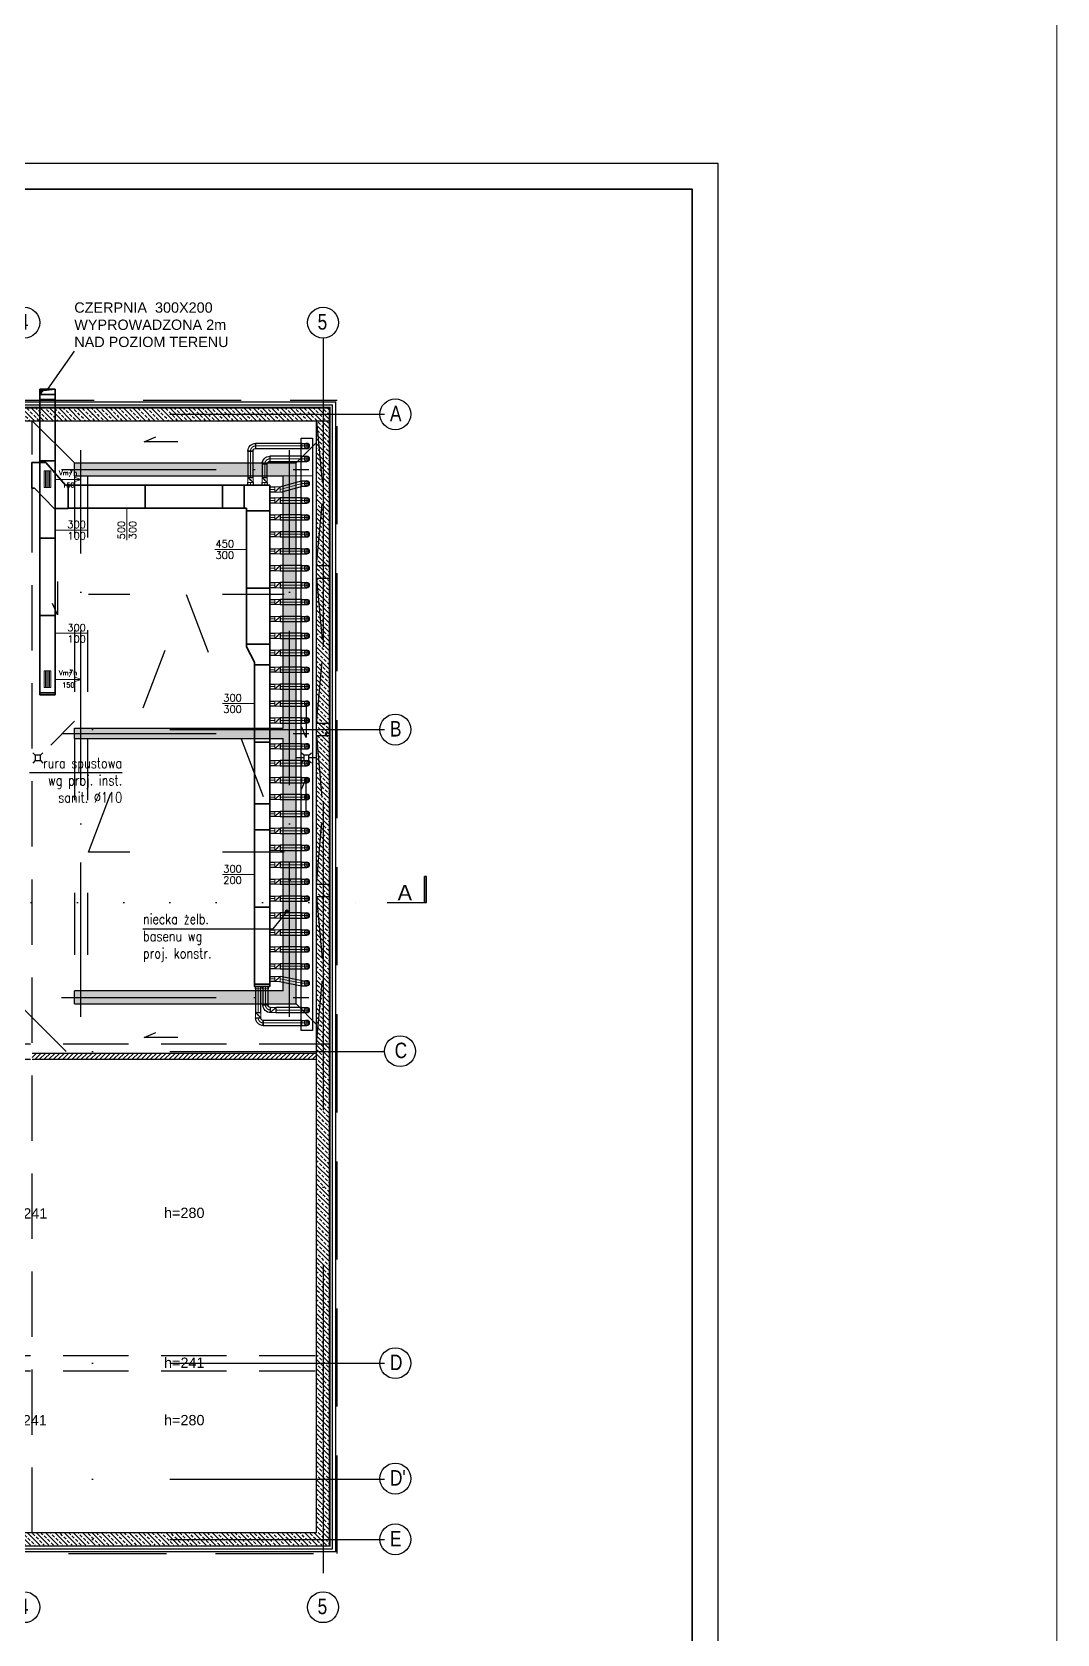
# Model space of a CAD drawing. Header units: millimetres. Extents: x -135140 to 267856, y -70704 to 149933.
# Drawn here: x -33626 to -13727, y -54826 to -23729 of the extents above; entities that cross this region are included whole.
import ezdxf
from ezdxf.enums import TextEntityAlignment as Align

# ---------------------------------------------------------------- set-up
doc = ezdxf.new("R2010")
doc.units = ezdxf.units.MM
doc.header["$LTSCALE"] = 99.9
for name, pattern in [('ACAD_ISO03W100', [30, 12, -18]), ('ACAD_ISO07W100', [3, 0, -3]), ('ACAD_ISO10W100', [18, 12, -3, 0, -3]), ('DASHDOT', [25.4, 12.7, -6.35, 0, -6.35]), ('HIDDEN', [9.525, 6.35, -3.175])]:
    doc.linetypes.add(name, pattern=pattern)
for name, color, linetype in [('+48_HACZE', 253, 'Continuous'), ('+48_IZOLACJE', 250, 'Continuous'), ('+48_MEBLE', 251, 'Continuous'), ('+48_OPISY', 251, 'Continuous'), ('+48_OPISY T', 251, 'Continuous'), ('+48_OSIE', 8, 'Continuous'), ('+48_PODCIĄG', 250, 'ACAD_ISO03W100'), ('+48_SCIANY', 250, 'Continuous'), ('+48_WEŁNA', 252, 'Continuous'), ('+48_WIDOK', 250, 'Continuous'), ('CP_LINENORM', 253, 'Continuous'), ('SCHODY_', 250, 'Continuous')]:
    doc.layers.add(name, color=color, linetype=linetype)
for name, color, linetype, lineweight in [('2DH_SYM', 64, 'Continuous', 18), ('2DL_OBJ', 64, 'Continuous', 18), ('2DL_PFX_N1', 10, 'CPFLEX', 30), ('2DL_PRE_N1', 10, 'Continuous', 35), ('2DL_PRO_N1', 10, 'Continuous', 30), ('2DL_SYM', 64, 'Continuous', 18), ('CP_AXISAC', 7, 'DASHDOT', 0), ('CP_FRAME', 223, 'Continuous', 35), ('CP_HIDDEAC', 203, 'HIDDEN', 0)]:
    doc.layers.add(name, color=color, linetype=linetype, lineweight=lineweight)
doc.styles.add('ARIAL', font='ARIAL.TTF')
doc.styles.add('CP_ATTR', font='ROMANS.SHX')
doc.styles.get("Standard").update_dxf_attribs({"font": 'ARIAL.TTF'})
doc.styles.add('WRP_ARIAL', font='ARIAL.TTF', dxfattribs={"width": 0.8})
doc.linetypes.add('CPFLEX', pattern='A,0.0001,-0.2,[131,ltypeshp.shx,S=0.2,R=0,X=-0.2,Y=0],-0.4,[131,ltypeshp.shx,S=0.2,R=180,X=0.2,Y=0],-0.2', length=0.8001)
doc.linetypes.add('ZIGZAG', pattern='A,0.00254,-5.08,[131,ltypeshp.shx,S=5.08,R=0,X=-5.08,Y=0],-10.16,[131,ltypeshp.shx,S=5.08,R=180,X=5.08,Y=0],-5.08', length=20.32254)
pattern_1 = [(135, (-740631.18, -76045.33), (-89.802561, -89.802561), []), (135, (-740631.18, -75955.52), (-89.802561, -89.802561), [63.5, -31.75])]

# ---------------------------------------------------------------- blocks, each defined once
blk = doc.blocks.new('OZN_OSI')
at = {"layer": '+48_OSIE', "linetype": 'Continuous', "ltscale": 5}
blk.add_circle((0, -30), 30, dxfattribs=at)
at = {"layer": '+48_OSIE', "linetype": 'Continuous', "ltscale": 5, "style": 'WRP_ARIAL', "width": 0.8}
blk.add_attdef('NR', (-23.3, -43.5), '', height=30, dxfattribs=at)
blk = doc.blocks.new('kratka 10x10')
for p, q in [((-5, 5.1), (-10, 10.1)), ((5, 5.1), (10, 10.1)), ((-5, -4.9), (-10, -9.9)), ((5, -4.9), (10, -9.9))]:
    blk.add_line(p, q)
blk.add_lwpolyline([(5, 5.1), (-5, 5.1), (-5, -4.9), (5, -4.9)], close=True)
blk = doc.blocks.new('2CP_AC_PIPE_RE')
at = {"ltscale": 0.15}
for p, q in [((1, 0.5), (0, 0.5)), ((0, 0.5), (0, -0.5)), ((1, -0.5), (1, 0.5)), ((0, -0.5), (1, -0.5))]:
    blk.add_line(p, q, dxfattribs=at)
at = {"linetype": 'ByBlock', "ltscale": 0.15, "style": 'CP_ATTR', "flags": 9}
for tag in ['NAME', 'PRODUCER', 'PRODUCT-TYPE', 'ARTICLE', 'FLOW', 'OTHER']:
    blk.add_attdef(tag, (0, 0), '', height=0.0001, dxfattribs=at)
blk = doc.blocks.new('2CP_AC_ECAP_RE_W30_L4_T0')
at = {"ltscale": 0.15}
for p, q in [((0, -15), (0, 15)), ((0, 15), (4, 15)), ((4, 15), (4, -15)), ((4, -15), (0, -15))]:
    blk.add_line(p, q, dxfattribs=at)
at = {"linetype": 'ByBlock', "ltscale": 0.15, "style": 'CP_ATTR', "flags": 9}
for tag in ['NAME', 'PRODUCER', 'PRODUCT-TYPE', 'ARTICLE', 'FLOW', 'OTHER']:
    blk.add_attdef(tag, (0, 0), '', height=0.0001, dxfattribs=at)
blk = doc.blocks.new('PDLAC025')
for p, q in [((-0.5, -0.5), (-0.5, 0.5)), ((-0.5, 0.5), (0.5, 0.5)), ((-0.5, 0.3), (0.5, 0.3)), ((-0.5, 0.1), (0.5, 0.1)), ((0.5, 0.5), (0.5, -0.5)), ((-0.5, -0.1), (0.5, -0.1)), ((-0.5, -0.3), (0.5, -0.3)), ((0.5, -0.5), (-0.5, -0.5))]:
    blk.add_line(p, q)
at = {"linetype": 'ByBlock', "style": 'CP_ATTR', "flags": 9}
for tag, p in [('NAME', (-0.092, -0.018)), ('NUMBER', (-0.092, -0.018)), ('GROUP', (-0.092, -0.018)), ('ARTICLE', (-0.092, -0.019)), ('CHARACTER', (-0.092, -0.019)), ('TEMPERATURE', (-0.092, -0.018)), ('FLOW', (-0.092, -0.018)), ('PRODUCT-TYPE', (-0.092, -0.019)), ('ORDER-NO', (-0.092, -0.019)), ('PRODUCER', (-0.092, -0.019)), ('PN', (-0.091, -0.018)), ('OTHER', (-0.091, -0.018)), ('DN', (-0.091, -0.019)), ('POWER', (-0.091, -0.019)), ('VOLTAGE', (-0.091, -0.019))]:
    blk.add_attdef(tag, text='', height=0.00005, dxfattribs=at).set_placement(p, align=Align.MIDDLE_LEFT)
blk = doc.blocks.new('CPLS_464')
for p, q in [((-0.5, 0), (0.5, 0)), ((0.5, 0), (0.219, 0.094)), ((0.5, 0), (0.219, -0.094))]:
    blk.add_line(p, q)
at = {"style": 'CP_ATTR'}
for s, height, p in [('Vm/h', 0.1875, (-0.37, 0.16)), ('3', 0.125, (0.031, 0.25))]:
    blk.add_text(s, height=height, dxfattribs=at).set_placement(p)
blk.add_attdef('VAL', text='', height=0.188, dxfattribs=at).set_placement((0, -0.219), align=Align.MIDDLE)
blk = doc.blocks.new('CPHS_DS06')
blk.add_line((0, 0), (1.55, 0))
at = {"style": 'CP_ATTR', "flags": 12}
for tag, p in [('EVAL_W_MM', (1.042, 0.275)), ('EVAL_H_MM', (1.042, -0.275))]:
    blk.add_attdef(tag, text='', height=0.35, dxfattribs=at).set_placement(p, align=Align.MIDDLE)
at = {"linetype": 'ByBlock', "style": 'CP_ATTR', "flags": 9}
blk.add_attdef('VAL', text='', height=0.00005, dxfattribs=at).set_placement((0.408, 0.182), align=Align.MIDDLE_LEFT)
blk = doc.blocks.new('ReZplus')
blk.add_hatch(color=256).paths.add_polyline_path([(0.5, 0.5), (-0.5, 0.5), (0.25, 0.25), (0.5, -0.5)])
for p, q in [((0.5, 0.5), (-0.5, 0.5)), ((-0.5, 0.5), (-0.5, -0.5)), ((-0.5, 0.5), (0.25, 0.25)), ((0.25, 0.25), (0.5, -0.5)), ((0.5, -0.5), (0.5, 0.5)), ((-0.5, -0.5), (0.5, -0.5))]:
    blk.add_line(p, q)
blk = doc.blocks.new('2CP_AC_ELBZ_RE_W30_H10_R5_A90_E5_F5_S0_T0_ys')
at = {"ltscale": 0.15}
for p, q in [((0, -15), (0, 15)), ((0, 15), (10, 15)), ((0, -15), (10, -15))]:
    blk.add_line(p, q, dxfattribs=at)
at = {"ltscale": 0.15, "xscale": 10, "yscale": 30}
blk.add_blockref('ReZplus', (15, 0), dxfattribs=at)
at = {"linetype": 'ByBlock', "ltscale": 0.15, "style": 'CP_ATTR', "flags": 9}
for tag in ['NAME', 'PRODUCER', 'PRODUCT-TYPE', 'ARTICLE', 'FLOW', 'OTHER']:
    blk.add_attdef(tag, (0, 0), '', height=0.0001, dxfattribs=at)
blk = doc.blocks.new('A3_POZIOM')
at = {"linetype": 'Continuous'}
blk.add_lwpolyline([(-395, 0), (0, 0), (0, 287), (-395, 287)], close=True, dxfattribs=at)
at = {"layer": 'CP_LINENORM', "linetype": 'Continuous'}
blk.add_lwpolyline([(-415, -5), (5, -5), (5, 292), (-415, 292)], close=True, dxfattribs=at)
blk.add_lwpolyline([(-185, -5), (-185, 0)], dxfattribs=at)
blk = doc.blocks.new('2CP_AC_BEND_RE_W450_W450_A90_E50_F50')
at = {"ltscale": 0.15}
for p, q in [((50, 225), (0, 225)), ((0, 225), (0, -225)), ((500, 275), (50, 275)), ((50, 275), (50, 225)), ((500, -225), (500, 275)), ((0, -225), (500, -225))]:
    blk.add_line(p, q, dxfattribs=at)
at = {"linetype": 'ByBlock', "ltscale": 0.15, "style": 'CP_ATTR', "flags": 9}
for tag in ['NAME', 'PRODUCER', 'PRODUCT-TYPE', 'ARTICLE', 'FLOW', 'OTHER']:
    blk.add_attdef(tag, (0, 0), '', height=0.0001, dxfattribs=at)
blk = doc.blocks.new('2CP_AC_STAT_RO_D100_L100_L30')
at = {"ltscale": 0.15}
for p, q in [((0, 50), (0, 80)), ((0, -50), (0, 50)), ((0, 50), (100, 50)), ((100, -50), (0, -50)), ((0, -50), (0, -80))]:
    blk.add_line(p, q, dxfattribs=at)
at = {"layer": 'CP_AXISAC', "ltscale": 0.15}
blk.add_line((0, 0), (100, 0), dxfattribs=at)
at = {"layer": 'CP_HIDDEAC', "ltscale": 0.15}
blk.add_line((100, 50), (100, -50), dxfattribs=at)
at = {"linetype": 'ByBlock', "ltscale": 0.15, "style": 'CP_ATTR', "flags": 9}
for tag in ['NAME', 'PRODUCER', 'PRODUCT-TYPE', 'ARTICLE', 'FLOW', 'OTHER']:
    blk.add_attdef(tag, (0, 0), '', height=0.0001, dxfattribs=at)
blk = doc.blocks.new('RoZplus')
blk.add_hatch(color=256).paths.add_polyline_path([(0, 0.5, -0.6), (0, -0.5, 1)])
for centre, radius, start, end in [((0, 0), 0.5, 90, 270), ((0, 0), 0.5, 270, 90), ((-0.27, 0), 0.567, 298.0725, 61.9275)]:
    blk.add_arc(centre, radius, start, end)
blk = doc.blocks.new('2CP_AC_ELBZ_RO_D100_D100_R100_A90_E0_F0_ys')
at = {"ltscale": 0.15}
for p, q in [((0, -50), (0, 50)), ((0, 50), (0, 50)), ((0, 50), (100, 50)), ((0, -50), (0, -50)), ((0, -50), (100, -50))]:
    blk.add_line(p, q, dxfattribs=at)
at = {"layer": 'CP_AXISAC', "ltscale": 0.15}
for p, q in [((0, 0), (150, 0)), ((100, 50), (100, -50))]:
    blk.add_line(p, q, dxfattribs=at)
at = {"ltscale": 0.15, "xscale": 100, "yscale": 100}
blk.add_blockref('RoZplus', (100, 0), dxfattribs=at)
at = {"linetype": 'ByBlock', "ltscale": 0.15, "style": 'CP_ATTR', "flags": 9}
for tag in ['NAME', 'PRODUCER', 'PRODUCT-TYPE', 'ARTICLE', 'FLOW', 'OTHER']:
    blk.add_attdef(tag, (0, 0), '', height=0.0001, dxfattribs=at)
blk = doc.blocks.new('2DL_D031')
for p, q in [((1, 0.5), (0, 0.5)), ((0, 0.5), (0, -0.5)), ((0.88, 0.37), (0.12, -0.37)), ((0.42, 0.01), (0.41, 0)), ((0.43, 0.03), (0.42, 0.01)), ((0.44, 0.04), (0.43, 0.03)), ((0.46, 0.04), (0.44, 0.04)), ((0.48, 0.05), (0.46, 0.04)), ((0.5, 0.05), (0.48, 0.05)), ((0.52, 0.05), (0.5, 0.05)), ((0.54, 0.04), (0.52, 0.05)), ((0.56, 0.04), (0.54, 0.04)), ((0.57, 0.03), (0.56, 0.04)), ((0.58, 0.01), (0.57, 0.03)), ((0.59, 0), (0.58, 0.01)), ((1, -0.5), (1, 0.5)), ((0, -0.5), (1, -0.5)), ((0.41, 0), (0.42, -0.01)), ((0.42, -0.01), (0.43, -0.03)), ((0.43, -0.03), (0.44, -0.04)), ((0.44, -0.04), (0.46, -0.04)), ((0.46, -0.04), (0.48, -0.05)), ((0.48, -0.05), (0.5, -0.05)), ((0.5, -0.05), (0.52, -0.05)), ((0.52, -0.05), (0.54, -0.04)), ((0.54, -0.04), (0.56, -0.04)), ((0.56, -0.04), (0.57, -0.03)), ((0.57, -0.03), (0.58, -0.01)), ((0.58, -0.01), (0.59, 0))]:
    blk.add_line(p, q)
at = {"linetype": 'ByBlock', "style": 'CP_ATTR', "flags": 9}
for tag in ['NAME', 'NUMBER', 'GROUP', 'ARTICLE', 'PRODUCT-TYPE', 'ORDER-NO', 'PRODUCER', 'DN', 'PN', 'CHARACTER', 'TEMPERATURE', 'POWER', 'VOLTAGE', 'FLOW', 'OTHER']:
    blk.add_attdef(tag, text='', height=0.00005, dxfattribs=at).set_placement((-0.09, -0.02), align=Align.MIDDLE_LEFT)
blk = doc.blocks.new('2CP_AC_STAT_RO_D100_L50_L25')
at = {"ltscale": 0.15}
for p, q in [((0, 50), (0, 75)), ((0, -50), (0, 50)), ((0, 50), (50, 50)), ((50, -50), (0, -50)), ((0, -50), (0, -75))]:
    blk.add_line(p, q, dxfattribs=at)
at = {"layer": 'CP_AXISAC', "ltscale": 0.15}
blk.add_line((0, 0), (50, 0), dxfattribs=at)
at = {"layer": 'CP_HIDDEAC', "ltscale": 0.15}
blk.add_line((50, 50), (50, -50), dxfattribs=at)
at = {"linetype": 'ByBlock', "ltscale": 0.15, "style": 'CP_ATTR', "flags": 9}
for tag in ['NAME', 'PRODUCER', 'PRODUCT-TYPE', 'ARTICLE', 'FLOW', 'OTHER']:
    blk.add_attdef(tag, (0, 0), '', height=0.0001, dxfattribs=at)
blk = doc.blocks.new('2CP_AC_ELBW_RO_D100_D100_R100_A90_E0_F0')
at = {"ltscale": 0.15}
for p, q in [((0, -50), (0, 50)), ((0, 50), (0, 50)), ((150, 100), (50, 100)), ((50, 100), (50, 100)), ((150, 100), (150, 100)), ((0, -50), (0, -50))]:
    blk.add_line(p, q, dxfattribs=at)
for radius in [150, 50]:
    blk.add_arc((0, 100), radius, 270, 0, dxfattribs=at)
at = {"layer": 'CP_AXISAC', "ltscale": 0.15}
for p, q in [((0, 0), (0, 0)), ((100, 100), (100, 100))]:
    blk.add_line(p, q, dxfattribs=at)
blk.add_arc((0, 100), 100, 270, 0, dxfattribs=at)
at = {"linetype": 'ByBlock', "ltscale": 0.15, "style": 'CP_ATTR', "flags": 9}
for tag in ['NAME', 'PRODUCER', 'PRODUCT-TYPE', 'ARTICLE', 'FLOW', 'OTHER']:
    blk.add_attdef(tag, (0, 0), '', height=0.0001, dxfattribs=at)
blk = doc.blocks.new('2CP_AC_PIPE_RO')
at = {"ltscale": 0.15}
for p, q in [((1, 0.5), (0, 0.5)), ((0, 0.5), (0, -0.5)), ((1, -0.5), (1, 0.5)), ((0, -0.5), (1, -0.5))]:
    blk.add_line(p, q, dxfattribs=at)
at = {"layer": 'CP_AXISAC', "ltscale": 0.15}
blk.add_line((0, 0), (1, 0), dxfattribs=at)
at = {"linetype": 'ByBlock', "ltscale": 0.15, "style": 'CP_ATTR', "flags": 9}
for tag in ['NAME', 'PRODUCER', 'PRODUCT-TYPE', 'ARTICLE', 'FLOW', 'OTHER']:
    blk.add_attdef(tag, (0, 0), '', height=0.0001, dxfattribs=at)
blk = doc.blocks.new('2CP_AC_TRNS_RE_W450_W300_L400_H300_O75_Z0_E50_F50')
at = {"ltscale": 0.15}
for p, q in [((0, -225), (0, 225)), ((0, 225), (50, 225)), ((50, 225), (350, 225)), ((400, 225), (350, 225)), ((400, -75), (400, 225)), ((0, -225), (50, -225)), ((50, -225), (350, -75)), ((350, -75), (400, -75))]:
    blk.add_line(p, q, dxfattribs=at)
at = {"linetype": 'ByBlock', "ltscale": 0.15, "style": 'CP_ATTR', "flags": 9}
for tag in ['NAME', 'PRODUCER', 'PRODUCT-TYPE', 'ARTICLE', 'FLOW', 'OTHER']:
    blk.add_attdef(tag, (0, 0), '', height=0.0001, dxfattribs=at)
blk = doc.blocks.new('2CP_AC_ECAP_RE_W300_L40_T0')
at = {"ltscale": 0.15}
for p, q in [((0, -150), (0, 150)), ((0, 150), (40, 150)), ((40, 150), (40, -150)), ((40, -150), (0, -150))]:
    blk.add_line(p, q, dxfattribs=at)
at = {"linetype": 'ByBlock', "ltscale": 0.15, "style": 'CP_ATTR', "flags": 9}
for tag in ['NAME', 'PRODUCER', 'PRODUCT-TYPE', 'ARTICLE', 'FLOW', 'OTHER']:
    blk.add_attdef(tag, (0, 0), '', height=0.0001, dxfattribs=at)
blk = doc.blocks.new('2CP_AC_PIPE_FX')
at = {"ltscale": 0.8}
for p, q in [((1, 0.5), (0, 0.5)), ((0, -0.5), (1, -0.5))]:
    blk.add_line(p, q, dxfattribs=at)
at = {"layer": 'CP_AXISAC', "ltscale": 0.15}
blk.add_line((0, 0), (1, 0), dxfattribs=at)
at = {"linetype": 'ByBlock', "ltscale": 0.15, "style": 'CP_ATTR', "flags": 9}
for tag in ['NAME', 'PRODUCER', 'PRODUCT-TYPE', 'ARTICLE', 'FLOW', 'OTHER']:
    blk.add_attdef(tag, (0, 0), '', height=0.0001, dxfattribs=at)
blk = doc.blocks.new('CPHS_DS07')
blk.add_line((0, 0), (-1.55, 0))
at = {"style": 'CP_ATTR', "flags": 12}
for tag, p in [('EVAL_W_MM', (-1.058, 0.275)), ('EVAL_H_MM', (-1.058, -0.275))]:
    blk.add_attdef(tag, text='', height=0.35, dxfattribs=at).set_placement(p, align=Align.MIDDLE)
at = {"linetype": 'ByBlock', "style": 'CP_ATTR', "flags": 9}
blk.add_attdef('VAL', text='', height=0.00005, dxfattribs=at).set_placement((-1.142, 0.182), align=Align.MIDDLE_LEFT)
blk = doc.blocks.new('2CP_AC_LEVL_RE_W500_W450_L700_O415x58_E50_F50_A47')
at = {"ltscale": 0.15}
for p, q in [((429, 641), (50, 250)), ((650, 641), (429, 641)), ((650, 641), (700, 641)), ((700, 641), (700, 191)), ((0, -250), (0, 250)), ((0, 250), (50, 250)), ((271, -250), (650, 191)), ((700, 191), (650, 191)), ((0, -250), (50, -250)), ((50, -250), (271, -250))]:
    blk.add_line(p, q, dxfattribs=at)
at = {"linetype": 'ByBlock', "ltscale": 0.15, "style": 'CP_ATTR', "flags": 9}
for tag in ['NAME', 'PRODUCER', 'PRODUCT-TYPE', 'ARTICLE', 'FLOW', 'OTHER']:
    blk.add_attdef(tag, (0, 0), '', height=0.0001, dxfattribs=at)
blk = doc.blocks.new('2CP_AC_TRNS_RE_W300_W300_L500_H200_O0_Z0_E50_F50')
at = {"ltscale": 0.15}
for p, q in [((0, -150), (0, 150)), ((0, 150), (50, 150)), ((50, 150), (450, 150)), ((500, 150), (450, 150)), ((500, -150), (500, 150)), ((0, -150), (50, -150)), ((50, -150), (450, -150)), ((450, -150), (500, -150))]:
    blk.add_line(p, q, dxfattribs=at)
at = {"linetype": 'ByBlock', "ltscale": 0.15, "style": 'CP_ATTR', "flags": 9}
for tag in ['NAME', 'PRODUCER', 'PRODUCT-TYPE', 'ARTICLE', 'FLOW', 'OTHER']:
    blk.add_attdef(tag, (0, 0), '', height=0.0001, dxfattribs=at)

msp = doc.modelspace()

# ---------------------------------------------------------------- hatches: boundary and pattern name
at = {"layer": '+48_HACZE'}
h = msp.add_hatch(dxfattribs=at)
h.set_pattern_fill('ANSI33', color=256, scale=20, angle=90, style=0)
h.set_pattern_definition(pattern_1)
h.paths.add_polyline_path([(-27851, -31149), (-27976, -31149), (-27976, -36030), (-27899, -36030), (-27851, -36030)])
h.paths.add_polyline_path([(-27976, -31149), (-33776, -31149), (-33776, -31273), (-28101, -31273), (-28101, -36030), (-27976, -36030)])
h.paths.add_polyline_path([(-27976, -31024), (-33776, -31024), (-33776, -31149), (-27976, -31149)])
h.paths.add_polyline_path([(-27851, -31024), (-27976, -31024), (-27976, -31149), (-27851, -31149)])
h = msp.add_hatch(dxfattribs=at)
h.set_pattern_fill('ANSI33', color=256, scale=20, angle=90, style=0)
h.set_pattern_definition([(135, (-740631.18, -76045.33), (-89.802561, -89.802561), []), (135, (-740631.18, -75955.52), (-89.802561, -89.802561), [63.5, -31.75])])
h.paths.add_polyline_path([(-32801, -42594), (-32801, -42344), (-28751, -42344), (-28751, -37444), (-32801, -37444), (-32801, -37244), (-28751, -37244), (-28751, -32344), (-32801, -32344), (-32801, -32094), (-28501, -32094), (-28501, -42594)])
h = msp.add_hatch(dxfattribs=at)
h.set_pattern_fill('ANSI33', color=256, scale=20, angle=90, style=0)
h.set_pattern_definition(pattern_1)
h.paths.add_polyline_path([(-27976, -36030), (-28101, -36030), (-28101, -37269), (-27976, -37269)])
h.paths.add_polyline_path([(-27851, -36030), (-27899, -36030), (-27976, -36030), (-27976, -37269), (-27851, -37269)])
h.paths.add_polyline_path([(-27851, -37269), (-27976, -37269), (-27976, -40624), (-27851, -40624)])
h.paths.add_polyline_path([(-27976, -37269), (-28101, -37269), (-28101, -40624), (-27976, -40624)])
h = msp.add_hatch(dxfattribs=at)
h.set_pattern_fill('ANSI33', color=256, scale=20, angle=90, style=0)
h.set_pattern_definition(pattern_1)
h.paths.add_polyline_path([(-27851, -43519), (-27976, -43519), (-27976, -49569), (-27851, -49569)])
h.paths.add_polyline_path([(-27976, -43519), (-28101, -43519), (-28101, -49569), (-27976, -49569)])
h.paths.add_polyline_path([(-27976, -40624), (-28101, -40624), (-28101, -43519), (-27976, -43519)])
h.paths.add_polyline_path([(-27851, -40624), (-27976, -40624), (-27976, -43519), (-27851, -43519)])
h = msp.add_hatch(dxfattribs=at)
h.set_pattern_fill('ANSI31', color=256, scale=20, angle=180, style=0)
h.set_pattern_definition([(225, (-740631.18, -76045.325), (44.9012806, -44.9012806), [])])
h.paths.add_polyline_path([(-30631, -43669), (-30631, -43549), (-33626, -43549), (-33626, -43669)])
h.paths.add_polyline_path([(-28101, -43669), (-28101, -43549), (-30631, -43549), (-30631, -43669)])
h = msp.add_hatch(dxfattribs=at)
h.set_pattern_fill('ANSI33', color=256, scale=20, angle=90, style=0)
h.set_pattern_definition(pattern_1)
h.paths.add_polyline_path([(-27851, -49569), (-27976, -49569), (-27976, -51819), (-27851, -51819)])
h.paths.add_polyline_path([(-27976, -49569), (-28101, -49569), (-28101, -51819), (-27976, -51819)])
h = msp.add_hatch(dxfattribs=at)
h.set_pattern_fill('ANSI33', color=256, scale=20, angle=90, style=0)
h.set_pattern_definition(pattern_1)
h.paths.add_polyline_path([(-33776, -52864), (-35971, -52864), (-35971, -52989), (-33776, -52989)])
h.paths.add_polyline_path([(-33776, -52989), (-35971, -52989), (-35971, -53031), (-35971, -53104), (-33776, -53104)])
h.paths.add_polyline_path([(-27976, -51819), (-28101, -51819), (-28101, -52864), (-33776, -52864), (-33776, -52989), (-27976, -52989)])
h.paths.add_polyline_path([(-27976, -52989), (-33776, -52989), (-33776, -53104), (-27976, -53104)])
h.paths.add_polyline_path([(-27851, -51819), (-27976, -51819), (-27976, -52989), (-27851, -52989)])
h.paths.add_polyline_path([(-27851, -52989), (-27976, -52989), (-27976, -53104), (-27851, -53104)])
at = {"layer": '+48_OPISY', "ltscale": 5}
msp.add_hatch(color=256, dxfattribs=at).paths.add_polyline_path([(-25968, -40624), (-25968, -40124), (-26008, -40124), (-26008, -40624)])
at = {"layer": '+48_OPISY T'}
h = msp.add_hatch(color=256, dxfattribs=at)
edge = h.paths.add_edge_path()
edge.add_arc((-27917, -37348), 30, 0, 360)
h = msp.add_hatch(color=256, dxfattribs=at)
edge = h.paths.add_edge_path()
edge.add_arc((-28626, -40186), 30, 0, 360)
h = msp.add_hatch(color=256, dxfattribs=at)
edge = h.paths.add_edge_path()
edge.add_arc((-28676, -40800), 30, 0, 360)

# ---------------------------------------------------------------- linework, layer by layer
at = {"layer": '+48_IZOLACJE', "linetype": 'ACAD_ISO03W100', "ltscale": 0.9}
msp.add_lwpolyline([(-57171, -41657, 20, 20, 0), (-57171, -31014, 20, 20, 0), (-52311, -31014, 20, 20, 0), (-27841, -31014, 20, 20, 0), (-27841, -53124, 20, 20, 0), (-38486, -53124, 20, 20, 0), (-38486, -51954, 20, 20, 0), (-52311, -51954, 20, 20, 0), (-52311, -37779, 0, 0, 0)], format="xyseb", dxfattribs=at)
at = {"layer": '+48_MEBLE'}
for p, q in [((-32801, -32094), (-33621, -31274)), ((-28501, -32094), (-28101, -31694)), ((-33264, -37569), (-32801, -37106)), ((-28351, -37819), (-28501, -37819)), ((-28101, -37819), (-28251, -37819)), ((-32964, -43519), (-35604, -40879)), ((-28501, -42594), (-28101, -42994))]:
    msp.add_line(p, q, dxfattribs=at)
at = {"layer": '+48_OPISY'}
msp.add_line((-31876, -38112), (-33675, -38112), dxfattribs=at)
at = {"layer": '+48_OPISY', "ltscale": 5}
for p, q in [((-26008, -40624), (-26008, -40124)), ((-25968, -40624), (-25968, -40124))]:
    msp.add_line(p, q, dxfattribs=at)
at = {"layer": '+48_OPISY', "linetype": 'ACAD_ISO07W100', "ltscale": 3}
msp.add_line((-57924, -40624), (-26781, -40624), dxfattribs=at)
at = {"layer": '+48_OPISY', "ltscale": 5}
msp.add_lwpolyline([(-26728, -40624), (-25968, -40624), (-25968, -40124), (-26008, -40124), (-26008, -40624), (-25968, -40624)], dxfattribs=at)
at = {"layer": '+48_OPISY'}
msp.add_lwpolyline([(-31472, -41137), (-28947, -41137), (-28676, -40800)], dxfattribs=at)
at = {"layer": '+48_OPISY T'}
msp.add_circle((-28676, -40800), 30, dxfattribs=at)
at = {"layer": '+48_OSIE', "linetype": 'ACAD_ISO10W100', "ltscale": 5}
for p, q in [((-27976, -29670), (-27976, -54006)), ((-57924, -31149), (-26781, -31149)), ((-57924, -37269), (-26781, -37269)), ((-57924, -43519), (-26781, -43519)), ((-57924, -49569), (-26781, -49569)), ((-57924, -51819), (-26781, -51819)), ((-57924, -52989), (-26781, -52989))]:
    msp.add_line(p, q, dxfattribs=at)
at = {"layer": '+48_OSIE', "linetype": 'ACAD_ISO10W100', "ltscale": 2.5}
for p, q in [((-32676, -42844), (-32676, -31844)), ((-28626, -42844), (-28626, -31844)), ((-33051, -32219), (-28251, -32219)), ((-33051, -37344), (-28251, -37344)), ((-33051, -42469), (-28251, -42469))]:
    msp.add_line(p, q, dxfattribs=at)
at = {"layer": '+48_PODCIĄG', "linetype": 'HIDDEN', "ltscale": 2}
for p, q in [((-33626, -52864), (-33626, -31274)), ((-52051, -43369), (-28101, -43369)), ((-52051, -43669), (-28131, -43669)), ((-52051, -49419), (-28131, -49419)), ((-52051, -49719), (-28131, -49719))]:
    msp.add_line(p, q, dxfattribs=at)
at = {"layer": '+48_SCIANY'}
for p, q in [((-52301, -31024), (-27851, -31024)), ((-52051, -31274), (-27851, -31274)), ((-32801, -32344), (-32801, -32094)), ((-28501, -42594), (-28501, -32094)), ((-28751, -37244), (-28751, -32344)), ((-32801, -37444), (-32801, -37244)), ((-28751, -42344), (-28751, -37444)), ((-32801, -42594), (-32801, -42344))]:
    msp.add_line(p, q, dxfattribs=at)
at = {"layer": '+48_SCIANY', "ltscale": 0.3}
for p, q in [((-27851, -53114), (-27851, -31024)), ((-28101, -52864), (-28101, -31273)), ((-28751, -42344), (-32801, -42344)), ((-28101, -43369), (-27851, -43369)), ((-33626, -43549), (-28101, -43549)), ((-33626, -43669), (-28101, -43669))]:
    msp.add_line(p, q, dxfattribs=at)
at = {"layer": '+48_SCIANY', "ltscale": 3}
for p, q in [((-32801, -32094), (-28501, -32094)), ((-32801, -32344), (-28751, -32344)), ((-32801, -37244), (-28751, -37244)), ((-32801, -37444), (-28751, -37444)), ((-32801, -42594), (-28501, -42594)), ((-28101, -52864), (-38226, -52864)), ((-38476, -53114), (-27851, -53114))]:
    msp.add_line(p, q, dxfattribs=at)
at = {"layer": '+48_SCIANY', "ltscale": 0.3}
for points in [[(-28101, -34084), (-27851, -34084), (-27851, -34334), (-28101, -34334)], [(-28101, -37144), (-27851, -37144), (-27851, -37394), (-28101, -37394)], [(-28101, -40269), (-27851, -40269), (-27851, -40519), (-28101, -40519)]]:
    msp.add_lwpolyline(points, close=True, dxfattribs=at)
at = {"layer": '+48_WEŁNA', "linetype": 'ZIGZAG', "ltscale": 0.09}
for p, q in [((-57221, -30964), (-27791, -30964)), ((-27791, -53174), (-27791, -30964)), ((-38536, -53174), (-27791, -53174))]:
    msp.add_line(p, q, dxfattribs=at)
at = {"layer": '+48_WIDOK'}
for p, q in [((-57281, -30904), (-27731, -30904)), ((-27731, -53234), (-27731, -30904)), ((-27731, -53234), (-38596, -53234))]:
    msp.add_line(p, q, dxfattribs=at)
at = {"layer": '+48_WIDOK', "linetype": 'HIDDEN', "ltscale": 3}
for p, q in [((-57161, -30874), (-27701, -30874)), ((-27701, -53264), (-27701, -30874)), ((-38626, -53264), (-27701, -53264))]:
    msp.add_line(p, q, dxfattribs=at)
at = {"layer": '+48_WIDOK', "linetype": 'ACAD_ISO03W100'}
for p, q in [((-28101, -34084), (-27851, -31274)), ((-28101, -31274), (-27851, -34084)), ((-28101, -37144), (-27851, -34334)), ((-28101, -34334), (-27851, -37144)), ((-28731, -34649), (-32531, -34649)), ((-28101, -37394), (-27851, -40269)), ((-28101, -40269), (-27851, -37394)), ((-28731, -39647), (-32531, -39647)), ((-28101, -40519), (-27851, -43369)), ((-28101, -43369), (-27851, -40519))]:
    msp.add_line(p, q, dxfattribs=at)
at = {"layer": '+48_WIDOK'}
for points in [[(-30797, -31685), (-31446, -31685), (-31225, -31586)], [(-33133, -34392), (-33133, -35041), (-33231, -34820)], [(-28301, -36774), (-28301, -37423), (-28399, -37202)], [(-28301, -38863), (-28301, -38214), (-28399, -38435)], [(-30797, -43250), (-31446, -43250), (-31225, -43151)]]:
    msp.add_lwpolyline(points, dxfattribs=at)
at = {"layer": '+48_WIDOK', "linetype": 'ACAD_ISO03W100'}
for points in [[(-32801, -32344), (-32801, -37244)], [(-32551, -32344), (-32551, -37244)], [(-32531, -39647), (-30631, -34649), (-28731, -39647)], [(-32801, -37444), (-32801, -42344)], [(-32551, -37444), (-32551, -42344)]]:
    msp.add_lwpolyline(points, dxfattribs=at)
at = {"ltscale": 0.15}
msp.add_line((-32810, -29922), (-33328, -30664), dxfattribs=at)
at = {"color": 2, "ltscale": 0.15}
msp.add_lwpolyline([(-28398, -31614), (-28178, -31614), (-28178, -43114), (-28398, -43114)], close=True, dxfattribs=at)
at = {"layer": '2DH_SYM', "ltscale": 0.15}
msp.add_lwpolyline([(-13727, -70704), (-81263, -70704), (-81263, 149933), (-13727, 149933)], close=True, dxfattribs=at)
at = {"layer": '2DL_OBJ', "ltscale": 0.15}
msp.add_line((-28751, -32344), (-28178, -32344), dxfattribs=at)

# ---------------------------------------------------------------- block references
at = {"layer": '+48_WIDOK', "ltscale": 0.3, "xscale": 10, "yscale": 10, "zscale": 10}
for p in [(-33514, -37820), (-28301, -37820)]:
    msp.add_blockref('kratka 10x10', p, dxfattribs=at)
at = {"layer": '2DH_SYM', "ltscale": 0.15}
ref = msp.add_blockref('CPHS_DS06', (-33178, -33397), dxfattribs=dict(at, xscale=400, yscale=400, zscale=400))
ref.add_attrib('EVAL_W_MM', '300', dxfattribs={"layer": '0', "height": 140, "style": 'CP_ATTR'}).set_placement((-32761, -33287), align=Align.MIDDLE)
ref.add_attrib('EVAL_H_MM', '100', dxfattribs={"layer": '0', "height": 140, "style": 'CP_ATTR'}).set_placement((-32761, -33507), align=Align.MIDDLE)
at = {"layer": '2DH_SYM', "ltscale": 0.15, "xscale": 400, "yscale": 400, "zscale": 400, "rotation": 90}
msp.add_blockref('CPHS_DS07', (-31783, -32974), dxfattribs=at).add_auto_attribs({'EVAL_W_MM': '500', 'EVAL_H_MM': '300'})
at = {"layer": '2DH_SYM', "ltscale": 0.15, "xscale": 400, "yscale": 400, "zscale": 400}
for p, values in [((-29460, -33774), {'EVAL_W_MM': '450', 'EVAL_H_MM': '300'}), ((-29310, -36764), {'EVAL_W_MM': '300', 'EVAL_H_MM': '300'}), ((-29310, -40083), {'EVAL_W_MM': '300', 'EVAL_H_MM': '200'})]:
    msp.add_blockref('CPHS_DS07', p, dxfattribs=at).add_auto_attribs(values)
at = {"layer": '2DH_SYM', "ltscale": 0.15}
ref = msp.add_blockref('CPHS_DS06', (-33178, -35400), dxfattribs=dict(at, xscale=400, yscale=400, zscale=400))
ref.add_attrib('EVAL_W_MM', '300', dxfattribs={"layer": '0', "height": 140, "style": 'CP_ATTR'}).set_placement((-32761, -35290), align=Align.MIDDLE)
ref.add_attrib('EVAL_H_MM', '100', dxfattribs={"layer": '0', "height": 140, "style": 'CP_ATTR'}).set_placement((-32761, -35510), align=Align.MIDDLE)
at = {"layer": '2DL_OBJ', "ltscale": 0.15}
for name, p, xscale, yscale, zscale, rotation in [('PDLAC025', (-33326, -32409), 325, 125, 125, 270), ('2DL_D031', (-29385, -32474), 100, 100, 100, 90), ('2DL_D031', (-29108, -32474), 100, 100, 100, 90), ('PDLAC025', (-33327, -36290), 325, 125, 125, 270), ('2DL_D031', (-29236, -42764), 100, 100, 100, 270)]:
    msp.add_blockref(name, p, dxfattribs=dict(at, xscale=xscale, yscale=yscale, zscale=zscale, rotation=rotation))
at = {"layer": '2DL_OBJ', "ltscale": 0.15, "xscale": 100, "yscale": 100, "zscale": 100}
for p in [(-28910, -32610), (-28910, -32822), (-28910, -33151), (-28910, -33479), (-28910, -33808), (-28910, -34136), (-28910, -34465), (-28910, -34794), (-28910, -35122), (-28910, -35451), (-28910, -35779), (-28910, -36108), (-28910, -36436), (-28910, -36765), (-28910, -37094), (-28910, -37594), (-28910, -37922), (-28910, -38251), (-28910, -38579), (-28910, -38908), (-28910, -39236), (-28910, -39565), (-28910, -39894), (-28910, -40222), (-28910, -40551), (-28910, -40879), (-28910, -41208), (-28910, -41536), (-28910, -41865), (-28910, -42111), (-28994, -42714)]:
    msp.add_blockref('2DL_D031', p, dxfattribs=at)
at = {"layer": '2DL_PFX_N1', "ltscale": 0.15, "yscale": 100, "zscale": 100}
for p, xscale, rotation in [((-28810, -32610), 437.6759978761653, 15.40947095926237), ((-28810, -42111), 429.9863497262856, 348.8998265418657)]:
    msp.add_blockref('2CP_AC_PIPE_FX', p, dxfattribs=dict(at, xscale=xscale, rotation=rotation))
at = {"layer": '2DL_PRE_N1', "ltscale": 0.15}
for name, p, xscale, yscale, zscale, rotation in [('2CP_AC_ELBZ_RE_W30_H10_R5_A90_E5_F5_S0_T0_ys', (-33328, -30864), 10, 10, 100, 90), ('2CP_AC_PIPE_RE', (-33328, -32055), 1180.890769982972, 300, 100, 90), ('2CP_AC_PIPE_RE', (-33328, -32055), 1500, 300, 100, 270), ('2CP_AC_PIPE_RE', (-29510, -32749), 417.1704543785891, 450, 300, 180), ('2CP_AC_PIPE_RE', (-29235, -33024), 1500, 450, 300, 270), ('2CP_AC_PIPE_RE', (-33328, -33555), 1500, 300, 100, 270), ('2CP_AC_PIPE_RE', (-29235, -34524), 1090.248271951554, 450, 300, 270), ('2CP_AC_PIPE_RE', (-33328, -35055), 1500, 300, 100, 270), ('2CP_AC_PIPE_RE', (-29160, -36014), 1500, 300, 300, 270), ('2CP_AC_ECAP_RE_W30_L4_T0', (-33328, -36555), 10, 10, 100, 270), ('2CP_AC_PIPE_RE', (-29160, -37514), 1200, 300, 300, 270), ('2CP_AC_PIPE_RE', (-29160, -39214), 1500, 300, 200, 270), ('2CP_AC_PIPE_RE', (-29160, -40714), 1500, 300, 200, 270)]:
    msp.add_blockref(name, p, dxfattribs=dict(at, xscale=xscale, yscale=yscale, zscale=zscale, rotation=rotation))
at = {"layer": '2DL_PRE_N1', "ltscale": 0.15, "yscale": -1, "zscale": 300}
for name, p in [('2CP_AC_LEVL_RE_W500_W450_L700_O415x58_E50_F50_A47', (-33627, -32334)), ('2CP_AC_BEND_RE_W450_W450_A90_E50_F50', (-29510, -32749))]:
    msp.add_blockref(name, p, dxfattribs=at)
at = {"layer": '2DL_PRE_N1', "ltscale": 0.15, "xscale": 1500, "yscale": 450, "zscale": 300}
for p in [(-32927, -32749), (-31427, -32749)]:
    msp.add_blockref('2CP_AC_PIPE_RE', p, dxfattribs=at)
at = {"layer": '2DL_PRE_N1', "ltscale": 0.15, "rotation": 270}
for name, p, zscale in [('2CP_AC_TRNS_RE_W450_W300_L400_H300_O75_Z0_E50_F50', (-29235, -35614), 300), ('2CP_AC_TRNS_RE_W300_W300_L500_H200_O0_Z0_E50_F50', (-29160, -38714), 300), ('2CP_AC_ECAP_RE_W300_L40_T0', (-29160, -42214), 200)]:
    msp.add_blockref(name, p, dxfattribs=dict(at, zscale=zscale))
at = {"layer": '2DL_PRO_N1', "ltscale": 0.15, "yscale": -1, "zscale": 100}
for p, rotation in [((-29385, -31864), 90), ((-29108, -32114), 90), ((-29136, -42964), 180), ((-28994, -42714), 180)]:
    msp.add_blockref('2CP_AC_ELBW_RO_D100_D100_R100_A90_E0_F0', p, dxfattribs=dict(at, rotation=rotation))
at = {"layer": '2DL_PRO_N1', "ltscale": 0.15, "yscale": 100, "zscale": 100}
for p, xscale in [((-29285, -31764), 897.1827047378902), ((-29008, -32014), 619.9052723137429)]:
    msp.add_blockref('2CP_AC_PIPE_RO', p, dxfattribs=dict(at, xscale=xscale))
at = {"layer": '2DL_PRO_N1', "ltscale": 0.15, "zscale": 100}
for name, p in [('2CP_AC_ELBZ_RO_D100_D100_R100_A90_E0_F0_ys', (-28388, -31764)), ('2CP_AC_ELBZ_RO_D100_D100_R100_A90_E0_F0_ys', (-28388, -32014)), ('2CP_AC_STAT_RO_D100_L100_L30', (-29010, -32610)), ('2CP_AC_ELBZ_RO_D100_D100_R100_A90_E0_F0_ys', (-28388, -32494)), ('2CP_AC_STAT_RO_D100_L100_L30', (-29010, -32822)), ('2CP_AC_ELBZ_RO_D100_D100_R100_A90_E0_F0_ys', (-28388, -32822)), ('2CP_AC_STAT_RO_D100_L100_L30', (-29010, -33151)), ('2CP_AC_ELBZ_RO_D100_D100_R100_A90_E0_F0_ys', (-28388, -33151)), ('2CP_AC_STAT_RO_D100_L100_L30', (-29010, -33479)), ('2CP_AC_ELBZ_RO_D100_D100_R100_A90_E0_F0_ys', (-28388, -33479)), ('2CP_AC_STAT_RO_D100_L100_L30', (-29010, -33808)), ('2CP_AC_ELBZ_RO_D100_D100_R100_A90_E0_F0_ys', (-28388, -33808)), ('2CP_AC_STAT_RO_D100_L100_L30', (-29010, -34136)), ('2CP_AC_ELBZ_RO_D100_D100_R100_A90_E0_F0_ys', (-28388, -34136)), ('2CP_AC_STAT_RO_D100_L100_L30', (-29010, -34465)), ('2CP_AC_ELBZ_RO_D100_D100_R100_A90_E0_F0_ys', (-28388, -34465)), ('2CP_AC_STAT_RO_D100_L100_L30', (-29010, -34794)), ('2CP_AC_ELBZ_RO_D100_D100_R100_A90_E0_F0_ys', (-28388, -34794)), ('2CP_AC_STAT_RO_D100_L100_L30', (-29010, -35122)), ('2CP_AC_ELBZ_RO_D100_D100_R100_A90_E0_F0_ys', (-28388, -35122)), ('2CP_AC_STAT_RO_D100_L100_L30', (-29010, -35451)), ('2CP_AC_ELBZ_RO_D100_D100_R100_A90_E0_F0_ys', (-28388, -35451)), ('2CP_AC_STAT_RO_D100_L100_L30', (-29010, -35779)), ('2CP_AC_ELBZ_RO_D100_D100_R100_A90_E0_F0_ys', (-28388, -35779)), ('2CP_AC_STAT_RO_D100_L100_L30', (-29010, -36108)), ('2CP_AC_ELBZ_RO_D100_D100_R100_A90_E0_F0_ys', (-28388, -36108)), ('2CP_AC_STAT_RO_D100_L100_L30', (-29010, -36436)), ('2CP_AC_STAT_RO_D100_L100_L30', (-29010, -36765)), ('2CP_AC_ELBZ_RO_D100_D100_R100_A90_E0_F0_ys', (-28388, -36436)), ('2CP_AC_ELBZ_RO_D100_D100_R100_A90_E0_F0_ys', (-28388, -36765)), ('2CP_AC_STAT_RO_D100_L100_L30', (-29010, -37094)), ('2CP_AC_ELBZ_RO_D100_D100_R100_A90_E0_F0_ys', (-28388, -37094)), ('2CP_AC_STAT_RO_D100_L100_L30', (-29010, -37594)), ('2CP_AC_ELBZ_RO_D100_D100_R100_A90_E0_F0_ys', (-28388, -37594)), ('2CP_AC_STAT_RO_D100_L100_L30', (-29010, -37922)), ('2CP_AC_ELBZ_RO_D100_D100_R100_A90_E0_F0_ys', (-28388, -37922)), ('2CP_AC_STAT_RO_D100_L100_L30', (-29010, -38251)), ('2CP_AC_ELBZ_RO_D100_D100_R100_A90_E0_F0_ys', (-28388, -38251)), ('2CP_AC_STAT_RO_D100_L100_L30', (-29010, -38579)), ('2CP_AC_ELBZ_RO_D100_D100_R100_A90_E0_F0_ys', (-28388, -38579)), ('2CP_AC_STAT_RO_D100_L100_L30', (-29010, -38908)), ('2CP_AC_ELBZ_RO_D100_D100_R100_A90_E0_F0_ys', (-28388, -38908)), ('2CP_AC_STAT_RO_D100_L100_L30', (-29010, -39236)), ('2CP_AC_STAT_RO_D100_L100_L30', (-29010, -39565)), ('2CP_AC_ELBZ_RO_D100_D100_R100_A90_E0_F0_ys', (-28388, -39236)), ('2CP_AC_ELBZ_RO_D100_D100_R100_A90_E0_F0_ys', (-28388, -39565)), ('2CP_AC_STAT_RO_D100_L100_L30', (-29010, -39894)), ('2CP_AC_ELBZ_RO_D100_D100_R100_A90_E0_F0_ys', (-28388, -39894)), ('2CP_AC_STAT_RO_D100_L100_L30', (-29010, -40222)), ('2CP_AC_ELBZ_RO_D100_D100_R100_A90_E0_F0_ys', (-28388, -40222)), ('2CP_AC_STAT_RO_D100_L100_L30', (-29010, -40551)), ('2CP_AC_ELBZ_RO_D100_D100_R100_A90_E0_F0_ys', (-28388, -40551)), ('2CP_AC_STAT_RO_D100_L100_L30', (-29010, -40879)), ('2CP_AC_ELBZ_RO_D100_D100_R100_A90_E0_F0_ys', (-28388, -40879)), ('2CP_AC_STAT_RO_D100_L100_L30', (-29010, -41208)), ('2CP_AC_ELBZ_RO_D100_D100_R100_A90_E0_F0_ys', (-28388, -41208)), ('2CP_AC_STAT_RO_D100_L100_L30', (-29010, -41536)), ('2CP_AC_ELBZ_RO_D100_D100_R100_A90_E0_F0_ys', (-28388, -41536)), ('2CP_AC_STAT_RO_D100_L100_L30', (-29010, -41865)), ('2CP_AC_ELBZ_RO_D100_D100_R100_A90_E0_F0_ys', (-28388, -41865)), ('2CP_AC_STAT_RO_D100_L100_L30', (-29010, -42111)), ('2CP_AC_ELBZ_RO_D100_D100_R100_A90_E0_F0_ys', (-28388, -42194)), ('2CP_AC_ELBZ_RO_D100_D100_R100_A90_E0_F0_ys', (-28388, -42714)), ('2CP_AC_ELBZ_RO_D100_D100_R100_A90_E0_F0_ys', (-28388, -42964))]:
    msp.add_blockref(name, p, dxfattribs=at)
at = {"layer": '2DL_PRO_N1', "ltscale": 0.15, "yscale": 100, "zscale": 100}
for p, xscale, rotation in [((-29385, -31864), 509.7517280484462, 270), ((-29108, -32374), 259.7517280484535, 90), ((-28388, -32822), 421.9421999863262, 180), ((-28388, -33151), 421.9421999863262, 180), ((-28388, -33479), 421.9421999863262, 180), ((-28388, -33808), 421.9421999863262, 180), ((-28388, -34136), 421.9421999863262, 180), ((-28388, -34465), 421.9421999863262, 180), ((-28388, -34794), 421.9421999863262, 180), ((-28388, -35122), 421.9421999863262, 180), ((-28388, -35451), 421.9421999863262, 180), ((-28388, -35779), 421.9421999863262, 180), ((-28388, -36108), 421.9421999863262, 180), ((-28388, -36436), 421.9421999863262, 180), ((-28388, -36765), 421.9421999863262, 180), ((-28388, -37094), 421.9421999863262, 180), ((-28388, -37594), 421.9421999863262, 180), ((-28388, -37922), 421.9421999863262, 180), ((-28388, -38251), 421.9421999863262, 180), ((-28388, -38579), 421.9421999863262, 180), ((-28388, -38908), 421.9421999863262, 180), ((-28388, -39236), 421.9421999863262, 180), ((-28388, -39565), 421.9421999863262, 180), ((-28388, -39894), 421.9421999863262, 180), ((-28388, -40222), 421.9421999863262, 180), ((-28388, -40551), 421.9421999863262, 180), ((-28388, -40879), 421.9421999863262, 180), ((-28388, -41208), 421.9421999863262, 180), ((-28388, -41536), 421.9421999863262, 180), ((-28388, -41865), 421.9421999863262, 180), ((-29236, -42254), 509.9999999999927, 270), ((-29094, -42254), 360, 270), ((-28388, -42714), 506.0447668135166, 180), ((-28388, -42964), 747.7985362103209, 180)]:
    msp.add_blockref('2CP_AC_PIPE_RO', p, dxfattribs=dict(at, xscale=xscale, rotation=rotation))
at = {"layer": '2DL_PRO_N1', "ltscale": 0.15, "zscale": 100}
for p, rotation in [((-29385, -32524), 90), ((-29108, -32524), 90), ((-29236, -42254), 270), ((-29094, -42254), 270)]:
    msp.add_blockref('2CP_AC_STAT_RO_D100_L50_L25', p, dxfattribs=dict(at, rotation=rotation))
at = {"layer": '2DL_SYM', "ltscale": 0.15, "xscale": 500, "yscale": 500, "zscale": 500}
for p in [(-32920, -32414), (-32921, -36295)]:
    msp.add_blockref('CPLS_464', p, dxfattribs=at).add_auto_attribs({'VAL': '150'})
at = {"layer": 'CP_FRAME', "ltscale": 0.15, "xscale": 100, "yscale": 100, "zscale": 10}
msp.add_blockref('A3_POZIOM', (-20807, -55481), dxfattribs=at)
at = {"layer": 'SCHODY_'}
ref = msp.add_blockref('OZN_OSI', (-33776, -29070), dxfattribs=dict(at, xscale=10, yscale=10, zscale=10))
ref.add_attrib('NR', '4', (-33881, -29505), dxfattribs={"layer": '+48_OSIE', "linetype": 'Continuous', "ltscale": 5, "height": 300, "style": 'WRP_ARIAL', "width": 0.8})
ref = msp.add_blockref('OZN_OSI', (-27976, -29070), dxfattribs=dict(at, xscale=10, yscale=10, zscale=10))
ref.add_attrib('NR', '5', (-28081, -29505), dxfattribs={"layer": '+48_OSIE', "linetype": 'Continuous', "ltscale": 5, "height": 300, "style": 'WRP_ARIAL', "width": 0.8})
ref = msp.add_blockref('OZN_OSI', (-26573, -30849), dxfattribs=dict(at, xscale=10, yscale=10, zscale=10))
ref.add_attrib('NR', 'A', (-26677, -31284), dxfattribs={"layer": '+48_OSIE', "linetype": 'Continuous', "ltscale": 5, "height": 300, "style": 'WRP_ARIAL', "width": 0.8})
ref = msp.add_blockref('OZN_OSI', (-26573, -36969), dxfattribs=dict(at, xscale=10, yscale=10, zscale=10))
ref.add_attrib('NR', 'B', (-26677, -37404), dxfattribs={"layer": '+48_OSIE', "linetype": 'Continuous', "ltscale": 5, "height": 300, "style": 'WRP_ARIAL', "width": 0.8})
ref = msp.add_blockref('OZN_OSI', (-26481, -43212), dxfattribs=dict(at, xscale=10, yscale=10, zscale=10))
ref.add_attrib('NR', 'C', (-26586, -43647), dxfattribs={"layer": '+48_OSIE', "linetype": 'Continuous', "ltscale": 5, "height": 300, "style": 'WRP_ARIAL', "width": 0.8})
ref = msp.add_blockref('OZN_OSI', (-26573, -49269), dxfattribs=dict(at, xscale=10, yscale=10, zscale=10))
ref.add_attrib('NR', 'D', (-26677, -49704), dxfattribs={"layer": '+48_OSIE', "linetype": 'Continuous', "ltscale": 5, "height": 300, "style": 'WRP_ARIAL', "width": 0.8})
ref = msp.add_blockref('OZN_OSI', (-26573, -51509), dxfattribs=dict(at, xscale=10, yscale=10, zscale=10))
ref.add_attrib('NR', "D'", (-26677, -51945), dxfattribs={"layer": '+48_OSIE', "linetype": 'Continuous', "ltscale": 5, "height": 300, "style": 'WRP_ARIAL', "width": 0.8})
ref = msp.add_blockref('OZN_OSI', (-26573, -52689), dxfattribs=dict(at, xscale=10, yscale=10, zscale=10))
ref.add_attrib('NR', 'E', (-26677, -53124), dxfattribs={"layer": '+48_OSIE', "linetype": 'Continuous', "ltscale": 5, "height": 300, "style": 'WRP_ARIAL', "width": 0.8})
ref = msp.add_blockref('OZN_OSI', (-33776, -54006), dxfattribs=dict(at, xscale=10, yscale=10, zscale=10))
ref.add_attrib('NR', '4', (-33881, -54441), dxfattribs={"layer": '+48_OSIE', "linetype": 'Continuous', "ltscale": 5, "height": 300, "style": 'WRP_ARIAL', "width": 0.8})
ref = msp.add_blockref('OZN_OSI', (-27976, -54006), dxfattribs=dict(at, xscale=10, yscale=10, zscale=10))
ref.add_attrib('NR', '5', (-28081, -54441), dxfattribs={"layer": '+48_OSIE', "linetype": 'Continuous', "ltscale": 5, "height": 300, "style": 'WRP_ARIAL', "width": 0.8})

# ---------------------------------------------------------------- texts
at = {"layer": '+48_OPISY', "char_height": 200}
for s, insert, width, attachment_point, style in [('{\\Fromans|c238;rura spustowa\\Pwg proj. inst. \\Psanit. %%C110}', (-31876, -37820), 4213.17, 3, 'WRP_ARIAL'), ('{\\Fromans|c238;niecka żelb. \\Pbasenu wg \\Pproj. konstr.}', (-31472, -40846), 3542.43, 1, 'WRP_ARIAL'), ('h=241', (-34115, -46762), 2349.38, 7, 'ARIAL'), ('h=280', (-31063, -46754), 2349.38, 7, 'ARIAL'), ('h=241', (-31063, -49660), 2349.38, 7, 'ARIAL'), ('h=241', (-34124, -50777), 2349.38, 7, 'ARIAL'), ('h=280', (-31063, -50777), 2349.38, 7, 'ARIAL')]:
    msp.add_mtext(s, dxfattribs=dict(at, insert=insert, width=width, attachment_point=attachment_point, style=style))
at = {"layer": '+48_OPISY', "ltscale": 5}
msp.add_attdef('A', (-26528, -40584), 'A', height=300, dxfattribs=at)
at = {"ltscale": 0.15, "insert": (-32806, -28977), "char_height": 200, "width": 5313.96, "attachment_point": 1}
msp.add_mtext('CZERPNIA  300X200\\PWYPROWADZONA 2m \\PNAD POZIOM TERENU ', dxfattribs=at)

doc.saveas('drawing.dxf')
